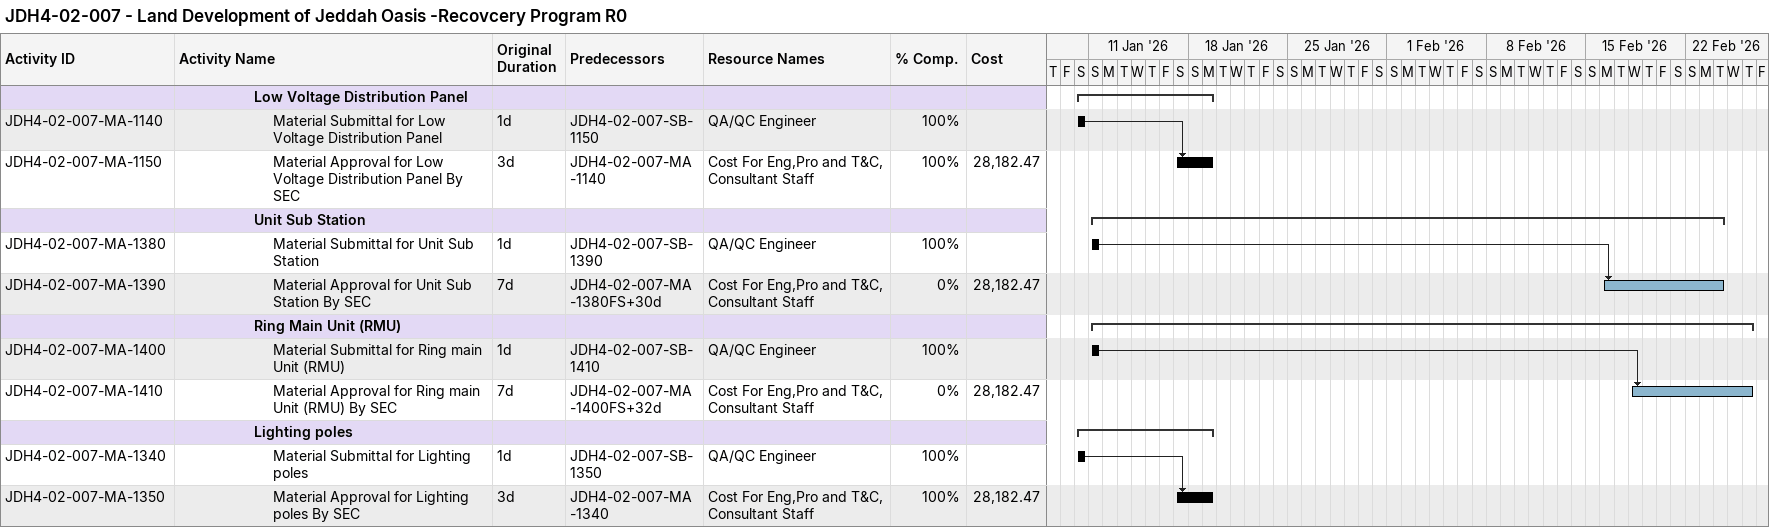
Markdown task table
JDH4-02-007 - Land Development of Jeddah Oasis -Recovcery Program R0

| ID | Level | Task | Original duration | Start | Finish | Predecessors | Resources | % complete | Cost |
|---|---|---|---|---|---|---|---|---|---|
|  | 5 | **Low Voltage Distribution Panel** |  | 2026-01-10 | 2026-01-19 |  |  |  |  |
| JDH4-02-007-MA-1140 | 6 | Material Submittal for Low Voltage Distribution Panel | 1d | 2026-01-10 | 2026-01-10 | JDH4-02-007-SB-1150 | QA/QC Engineer | 100 |  |
| JDH4-02-007-MA-1150 | 6 | Material Approval for Low Voltage Distribution Panel By SEC | 3d | 2026-01-17 | 2026-01-19 | JDH4-02-007-MA-1140 | Cost For Eng,Pro and T&C, Consultant Staff | 100 | 28182.47 |
|  | 5 | **Unit Sub Station** |  | 2026-01-11 | 2026-02-24 |  |  |  |  |
| JDH4-02-007-MA-1380 | 6 | Material Submittal for Unit Sub Station | 1d | 2026-01-11 | 2026-01-11 | JDH4-02-007-SB-1390 | QA/QC Engineer | 100 |  |
| JDH4-02-007-MA-1390 | 6 | Material Approval for Unit Sub Station By SEC | 7d | 2026-02-16 | 2026-02-24 | JDH4-02-007-MA-1380FS+30d | Cost For Eng,Pro and T&C, Consultant Staff | 0 | 28182.47 |
|  | 5 | **Ring Main Unit (RMU)** |  | 2026-01-11 | 2026-02-26 |  |  |  |  |
| JDH4-02-007-MA-1400 | 6 | Material Submittal for Ring main Unit (RMU) | 1d | 2026-01-11 | 2026-01-11 | JDH4-02-007-SB-1410 | QA/QC Engineer | 100 |  |
| JDH4-02-007-MA-1410 | 6 | Material Approval for Ring main Unit (RMU) By SEC | 7d | 2026-02-18 | 2026-02-26 | JDH4-02-007-MA-1400FS+32d | Cost For Eng,Pro and T&C, Consultant Staff | 0 | 28182.47 |
|  | 5 | **Lighting poles** |  | 2026-01-10 | 2026-01-19 |  |  |  |  |
| JDH4-02-007-MA-1340 | 6 | Material Submittal for Lighting poles | 1d | 2026-01-10 | 2026-01-10 | JDH4-02-007-SB-1350 | QA/QC Engineer | 100 |  |
| JDH4-02-007-MA-1350 | 6 | Material Approval for Lighting poles By SEC | 3d | 2026-01-17 | 2026-01-19 | JDH4-02-007-MA-1340 | Cost For Eng,Pro and T&C, Consultant Staff | 100 | 28182.47 |
